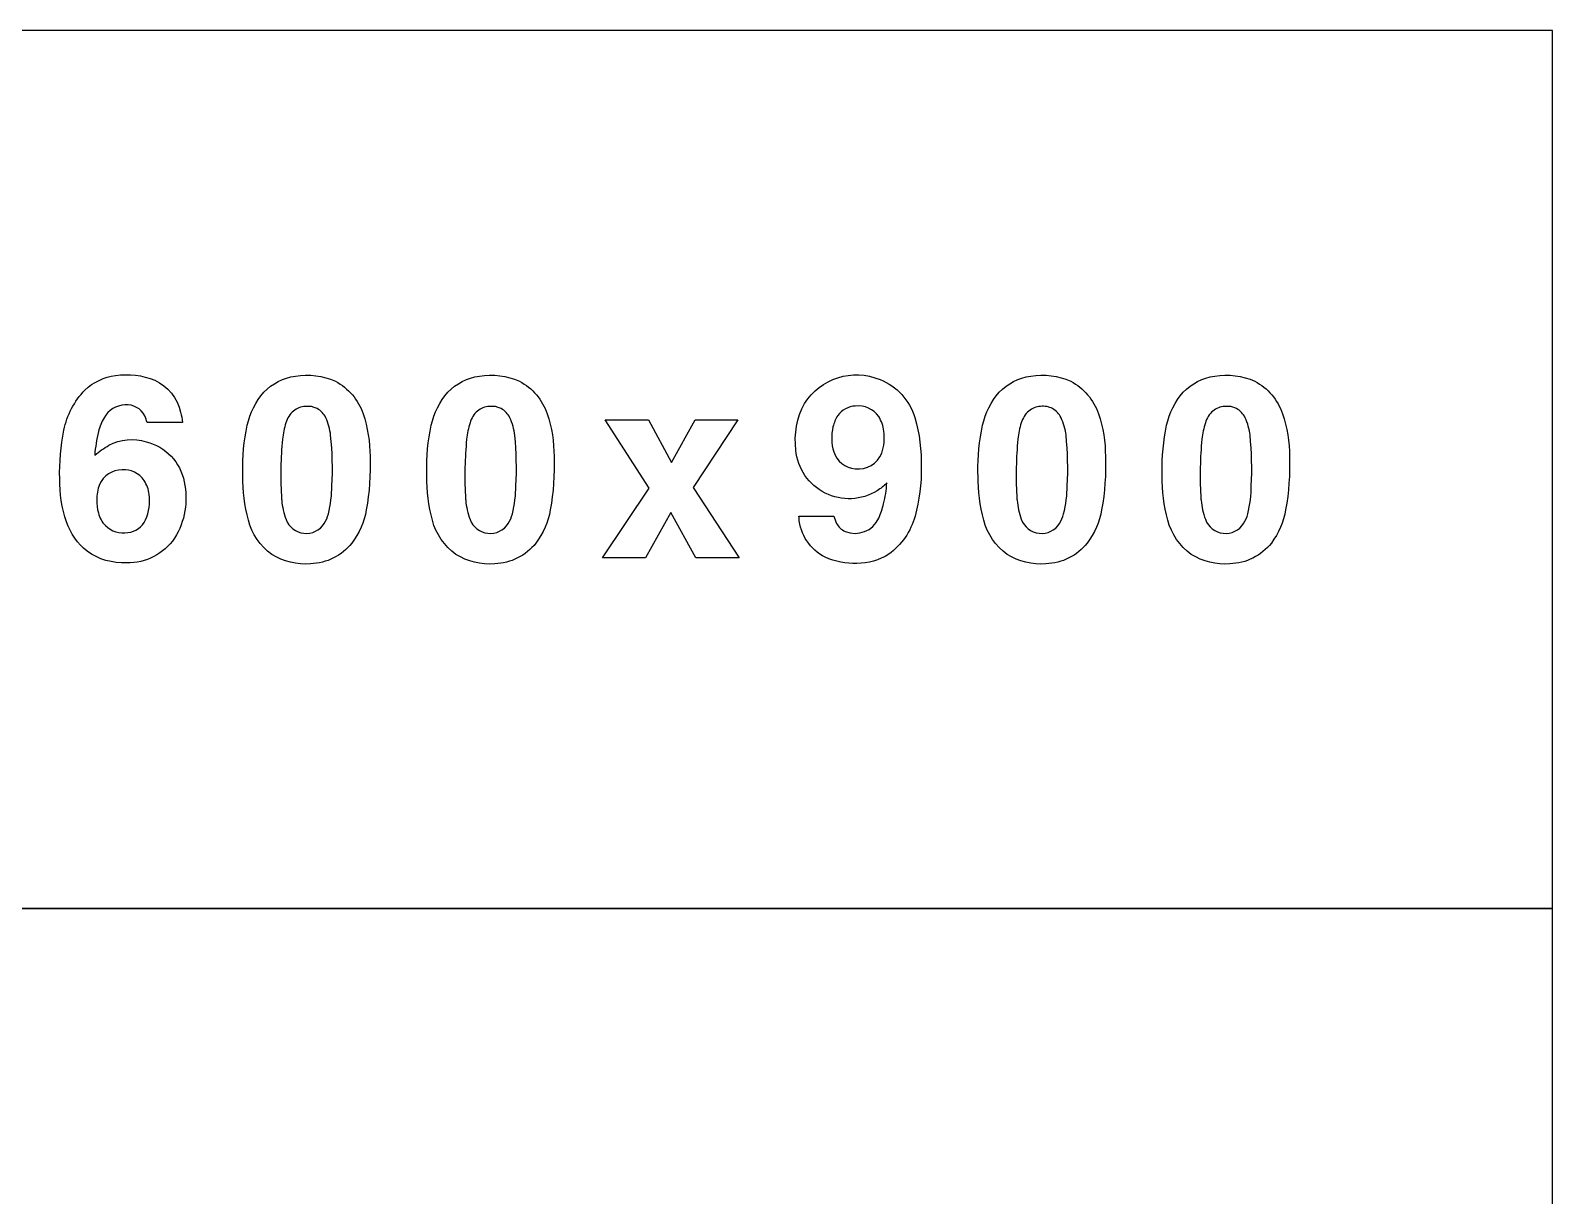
# Model space of a CAD drawing. Extents: x 0 to 4200, y -1400 to 2100.
# Drawn here: x 2986 to 4200, y 1171 to 2100 of the extents above; entities that cross this region are included whole.
import ezdxf

# ---------------------------------------------------------------- set-up
doc = ezdxf.new("R2010")
doc.units = 0
doc.header["$MEASUREMENT"] = 0

msp = doc.modelspace()

# ---------------------------------------------------------------- linework, layer by layer
for points in [[(2800, 1400), (4200, 1400), (4200, 2100), (2800, 2100)], [(3479.7, 1735), (3444.6, 1789.5), (3479.3, 1789.5), (3497.6, 1755.5), (3516.3, 1789.5), (3550.5, 1789.5), (3514.9, 1735.5), (3551.5, 1679.5), (3516.9, 1679.5), (3497.1, 1715.6), (3476.7, 1679.5), (3442.5, 1679.5)], [(2800, 0), (4200, 0), (4200, 1400), (2800, 1400)]]:
    msp.add_lwpolyline(points, close=True)
for points in [[(3107.8, 1787.4), (3079.5, 1787.4, 0.03331), (3077.6, 1792.7, 0.308433), (3061.8, 1801.4, 0.256298), (3045.1, 1791.2, 0.071855), (3040.7, 1780.1, 0.042284), (3037.7, 1761.3, -0.034326), (3049, 1769.3, -0.198215), (3078.8, 1772, -0.294049), (3109, 1740.1, -0.195966), (3101.4, 1695.2, -0.251599), (3063.2, 1675.4, -0.162734), (3031.6, 1684.7, -0.142524), (3015.2, 1708.1, -0.086795), (3009.8, 1742.6, -0.056163), (3013.1, 1781.3, -0.143087), (3029.9, 1813.2, -0.165016), (3054.3, 1824.8, -0.137094), (3085.6, 1821.1, -0.238813), (3106.1, 1795.6, -0.016987)], [(3155.7, 1747.5, -0.056308), (3159.3, 1785.2, -0.130301), (3172.6, 1811.5, -0.174843), (3197.7, 1824.3, -0.147552), (3229.6, 1820.3, -0.192146), (3251.6, 1794.4, -0.0834), (3257.2, 1760.2, -0.054551), (3254.2, 1717.7, -0.116773), (3242.7, 1691.3, -0.221099), (3209.8, 1674.7, -0.162564), (3178.9, 1682.2, -0.174743), (3160.2, 1709.5, -0.064087), (3155.7, 1744.7)], [(3302.4, 1747.5, -0.056308), (3306, 1785.2, -0.130301), (3319.3, 1811.5, -0.174843), (3344.4, 1824.3, -0.147552), (3376.3, 1820.3, -0.192146), (3398.4, 1794.4, -0.0834), (3403.9, 1760.2, -0.054551), (3400.9, 1717.7, -0.116773), (3389.5, 1691.3, -0.221099), (3356.6, 1674.7, -0.162564), (3325.7, 1682.2, -0.174743), (3306.9, 1709.4, -0.064087), (3302.4, 1744.7)], [(3599.1, 1712.7), (3627.1, 1712.7, 0.045588), (3629.2, 1706.9, 0.184316), (3636, 1700.6, 0.409284), (3662.8, 1711.1, 0.046993), (3666.6, 1722.6, 0.056251), (3669.2, 1739.2, -0.048195), (3661.6, 1733, -0.558037), (3596.7, 1765.4, -0.155664), (3603.6, 1802.5, -0.36723), (3663.9, 1821.6, -0.230158), (3691.5, 1791.3, -0.077177), (3696.7, 1751.7, -0.069902), (3691.7, 1712.7, -0.171912), (3670.7, 1682.3, -0.143822), (3645.4, 1675, -0.115822), (3620.1, 1680, -0.264004), (3599.2, 1711.4)], [(3741.9, 1747.5, -0.056308), (3745.6, 1785.2, -0.130301), (3758.9, 1811.5, -0.174843), (3784, 1824.3, -0.147552), (3815.8, 1820.3, -0.192146), (3837.9, 1794.4, -0.0834), (3843.5, 1760.2, -0.054551), (3840.5, 1717.8, -0.116773), (3829, 1691.3, -0.221099), (3796.1, 1674.7, -0.162564), (3765.2, 1682.2, -0.174743), (3746.5, 1709.5, -0.064087), (3742, 1744.7)], [(3888.7, 1747.5, -0.056308), (3892.3, 1785.2, -0.130301), (3905.6, 1811.5, -0.174843), (3930.7, 1824.3, -0.147552), (3962.6, 1820.3, -0.192146), (3984.7, 1794.4, -0.0834), (3990.2, 1760.2, -0.054551), (3987.2, 1717.8, -0.116773), (3975.8, 1691.3, -0.221099), (3942.8, 1674.7, -0.162564), (3912, 1682.2, -0.174743), (3893.2, 1709.5, -0.064087), (3888.7, 1744.7)], [(3186.5, 1729.2, 0.012459), (3186.8, 1725.4, 0.066819), (3190.2, 1710.1, 0.615362), (3220.7, 1706.8, 0.072688), (3224, 1714.6, 0.058856), (3226.8, 1737, 0.038904), (3225.8, 1777.2, 0.084671), (3221.9, 1791.2, 0.156013), (3215, 1798.5, 0.143208), (3205.6, 1800.2, 0.172584), (3196.1, 1796.5, 0.132565), (3190.1, 1787.2, 0.049832), (3187.4, 1774.1, 0.036873)], [(3333.2, 1729.2, 0.012459), (3333.5, 1725.4, 0.066819), (3336.9, 1710.1, 0.615362), (3367.4, 1706.8, 0.072688), (3370.7, 1714.6, 0.058856), (3373.5, 1737, 0.038904), (3372.6, 1777.1, 0.084671), (3368.6, 1791.2, 0.156013), (3361.7, 1798.5, 0.143208), (3352.3, 1800.2, 0.172584), (3342.8, 1796.5, 0.132565), (3336.9, 1787.2, 0.049832), (3334.2, 1774.1, 0.036873)], [(3625.3, 1773.8, 0.072156), (3626.9, 1764.1, 0.308009), (3644, 1750.5, 0.339521), (3665.2, 1762.9, 0.112829), (3666.9, 1780.5, 0.107115), (3662.8, 1792.1, 0.27348), (3644.1, 1800.5, 0.231047), (3630.1, 1792.9, 0.083522), (3626.3, 1784, 0.060151)], [(3772.8, 1729.2, 0.012459), (3773.1, 1725.4, 0.066819), (3776.4, 1710.2, 0.615362), (3807, 1706.8, 0.072688), (3810.2, 1714.6, 0.058856), (3813.1, 1737, 0.038904), (3812.1, 1777.2, 0.084671), (3808.1, 1791.2, 0.156013), (3801.3, 1798.5, 0.143208), (3791.8, 1800.2, 0.172584), (3782.4, 1796.5, 0.132565), (3776.4, 1787.2, 0.049832), (3773.7, 1774.2, 0.036873)], [(3919.5, 1729.2, 0.012459), (3919.8, 1725.4, 0.066819), (3923.2, 1710.2, 0.615362), (3953.7, 1706.8, 0.072688), (3957, 1714.6, 0.058856), (3959.8, 1737, 0.038904), (3958.8, 1777.2, 0.084671), (3954.9, 1791.2, 0.156013), (3948, 1798.5, 0.143208), (3938.6, 1800.2, 0.172584), (3929.1, 1796.5, 0.132565), (3923.2, 1787.2, 0.049832), (3920.4, 1774.2, 0.036873)], [(3039.3, 1725.6, 0.064186), (3040.6, 1715.3, 0.139351), (3046.2, 1705.2, 0.240104), (3064.1, 1699.6, 0.267924), (3078.2, 1709.7, 0.140614), (3081.1, 1730.1, 0.112774), (3077.1, 1741.2, 0.271024), (3059.5, 1749.7, 0.294594), (3041.5, 1737.9, 0.090866)]]:
    msp.add_lwpolyline(points, format="xyb", close=True)

doc.saveas('drawing.dxf')
